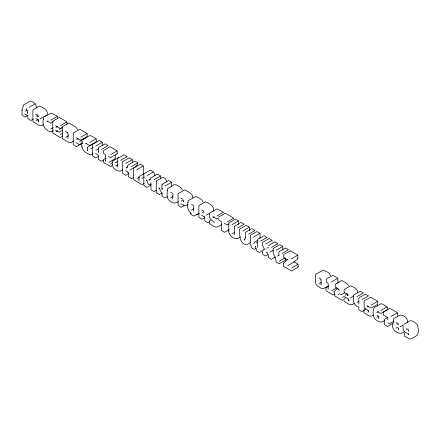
<?xml version="1.0" encoding="UTF-8"?>
<svg xmlns="http://www.w3.org/2000/svg" width="440" height="440" viewBox="0 0 440 440"><rect width="100%" height="100%" fill="white"/><g stroke="black" fill="none" stroke-linecap="round" stroke-linejoin="round"><path stroke-width="0.66" d="M24.678 116.947L22 115.033L22.138 109.241L23.848 104.847M30.586 120.357L27.885 118.701L27.803 115.77L24.712 113.988M43.522 124.482C40.134 128.167 36.438 122.986 33.231 121.88L32.912 121.33L32.912 110.132M50.545 131.879C43.736 129.685 41.833 124.377 43.588 117.612M60.055 137.368L52.806 133.095L52.729 121.572M57.42 118.668L57.42 116.71M73.381 140.888C69.828 144.986 65.637 140.311 62.387 138.628L62.31 127.105M66.93 124.421L66.93 122.199M76.032 146.597L73.238 144.612L73.238 133.413M90.343 154.858C83.864 152.328 80.465 148.665 82.126 141.383L82.126 141.68M87.17 136.142L87.17 133.887M95.458 157.806L92.659 155.826L92.659 144.623M96.267 141.427L96.267 139.133M101.228 161.139L98.505 159.478L98.428 155.161L95.486 153.461M98.428 147.956L98.428 152.196L98.428 151.624M102.333 145.327L102.333 142.637M110.308 166.381L103.615 162.431L103.543 159.852M105.517 160.386L105.517 160.958L105.517 154.704L103.615 153.516L103.543 150.909M112.266 165.303L112.228 161.552M115.236 154.88L115.236 158.67L108.889 162.333M117.183 151.212L117.183 153.5L117.183 153.17M117.414 158.917L117.249 167.085M125.51 175.159L122.716 173.179L122.716 161.975M131.225 178.459L128.519 176.809L128.442 172.948M132.385 162.828L132.385 159.989M141.625 184.465L133.716 179.812L133.639 168.284M138.974 176.996L138.974 180.306L138.974 179.735M143.314 174.268L143.314 166.298M146.531 187.297L143.82 185.367L143.82 174.163M153.709 191.439L150.997 189.788L150.926 182.424M158.978 194.486L156.255 192.544L156.255 181.34L156.255 181.671M160.584 178.563L160.584 176.27M164.736 197.808L162.09 196.191L162.014 193.545M167.123 196.268L167.321 188.925L174.378 184.569L176.781 185.064L179.498 186.632L181.22 188.089L182.391 190.113M171.611 186.302L171.611 182.633M180.879 207.125L178.079 205.145L178.079 193.941M193.578 215.98L190.872 214.33L190.795 212.889C186.714 210.347 187.275 204.424 188.386 200.492L195.762 196.51L200.282 198.632L202.004 200.09L203.176 202.109M201.647 219.115L198.864 217.146L198.864 205.942M207.581 222.541L204.859 220.886L204.781 217.729M221.48 224.472C216.464 229.125 214.566 226.809 209.561 223.597L209.484 221.386M210.667 219.456L209.638 217.707L209.484 214.44L209.484 214.742M224.246 232.166L221.424 230.445L221.348 221.579L218.983 220.215L218.669 219.423M240.416 236.803C236.627 241.291 229.191 236.759 228.806 231.875L228.806 223.229M238.507 224.461L238.507 221.254M246.043 244.75C239.173 243.172 239.624 234.878 239.586 229.449M245.339 232.777L245.339 237.738L245.339 237.424L244.536 240.037M249.359 230.434L249.359 227.502M250.365 242.484L250.365 235.675M257.543 247.638L257.543 239.816M260.024 238.441L260.024 233.679M265.287 255.86L262.614 254.227L262.537 251.851L262.537 252.153M263.093 250.091L264.281 248.936L264.341 249.255L262.636 245.432L262.537 242.704M271.046 259.182L268.367 257.548L268.29 255.31M278.806 263.665L275.979 261.943L275.908 259.215L273.213 253.484L273.114 248.809M278.883 255.206L278.883 252.142M282.772 249.827L282.772 246.813M291.242 270.848L283.531 266.305L283.536 262.95L287.375 259.699M283.789 257.543L283.718 254.931M285.687 258.269L285.687 259.699L285.687 259.364M287.743 265.595L294.091 261.927L297.49 259.138L297.858 258.286L297.858 255.525M298.122 264.622L298.122 266.877L298.122 266.547M403.084 325.661L403.194 329.599L404.641 331.782M408.342 334.224L408.15 334.928M183.255 201.784L183.381 201.284M398.057 324.395L397.92 324.759M392.744 324.066C390.731 330.182 400.142 336.589 404.63 331.326M321.101 284.279L320.898 284.73M378.752 317.933L378.582 318.28M408.342 330.704L408.172 331.04M339.213 290.406L338.685 289.256M203.786 213.158L203.918 212.663M209.534 213.791L210.287 212.691L217.069 208.945L223.174 212.036M37.873 116.919L38.011 116.49M38.533 121.902L38.671 121.473M214.236 223.042L213.774 221.865L211.552 220.226M407.132 322.762C408.694 318.566 403.788 314.82 400.103 315.034L393.756 318.698L393.316 320.018L393.481 322.361M347.837 295.686L347.936 295.389M348.788 300.718L348.887 300.421M137.792 163.301L136.296 166.381L129.949 170.044M126.627 168.124L128.133 165.055M253.677 243.81L254.524 242.171M149.358 180.015L150.662 178.007M67.898 138.501L68.068 133.859L67.144 132.517M213.07 211.437C215.501 206.624 209.237 203.406 205.739 201.971M335.011 290.395L337.59 288.761M172.695 199.166L172.909 194.172L172.128 193.006L170.671 192.324M193.479 211.25L193.694 206.19L192.913 205.024L191.455 204.341M46.788 115.159L47.058 114.917C48.824 110.171 43.065 107.773 39.787 106.161M234.355 234.713L234.575 226.556L234.575 226.886M24.112 104.577L30.465 100.909M28.996 107.393L35.343 103.73M25.355 111.282L27.088 110.281M33.039 109.742L39.386 106.073M25.08 117.035L27.968 115.368M36.207 116.127L37.939 115.126M30.982 120.439L33.292 119.108M36.207 120.725L38.517 119.394M40.062 118.872L46.409 115.209M44.248 116.913L51.101 113.163L52.459 113.531L57.107 116.16M50.947 120.082L57.294 116.413M52.855 121.182L59.202 117.519M50.947 123.052L53.257 121.721M50.947 129.03L53.257 127.694M56.012 127.358L57.745 126.357M60.456 125.571L66.803 121.902M50.947 131.967L53.257 130.636M62.436 126.715L68.783 123.046M60.456 128.475L62.761 127.138M59.268 129.382L62.733 127.386M56.012 131.841L57.745 130.84M59.268 132.116L62.733 130.119M60.456 134.552L62.761 133.216M60.456 137.456L62.761 136.12M65.632 137.395L68.519 135.729M73.364 133.023L79.712 129.355M76.56 139.711L78.293 138.71M80.696 137.258L87.043 133.59M80.696 140.195L87.043 136.526M83.006 139.288L89.854 135.542L91.218 135.905L95.948 138.584M79.508 141.559L85.861 137.896M79.508 144.518L82.396 142.852M76.434 146.68L82.781 143.017M89.793 142.505L96.14 138.842M89.793 145.481L96.14 141.812M87.67 147.015L94.023 143.352M92.785 144.232L99.132 140.569M90.745 148.791L93.055 147.455M95.854 146.009L102.207 142.346M98.555 147.565L104.901 143.902M95.981 150.216L98.868 148.549M90.745 154.941L93.055 153.61M101.629 149.341L107.976 145.673M103.67 150.519L110.017 146.85M95.854 157.894L98.742 156.228M110.71 154.583L117.057 150.92M103.67 159.462L105.974 158.131M101.629 161.227L103.356 160.226M110.71 157.553L117.057 153.89M112.354 161.156L118.701 157.493M117.541 158.527L123.888 154.858M110.71 163.531L112.442 162.531M115.28 162.85L117.585 161.513M120.637 160.314L126.99 156.651M110.71 166.469L112.442 165.468M122.843 161.585L129.19 157.922M115.583 166.122L117.893 164.791M125.912 163.361L132.258 159.698M128.414 164.786L134.761 161.117M122.799 169.565C119.521 173.267 114.609 169.791 112.629 166.645M126.038 167.788L127.771 166.788M131.456 166.562L137.808 162.899M133.766 167.893L140.113 164.23M125.912 175.246L128.799 173.58M136.84 169.67L143.187 166.007M131.626 178.547L133.93 177.21M139.101 176.605L150.293 170.11M136.967 178.58L139.276 177.243M142.027 178.294L144.331 176.963M147.092 175.555L153.439 171.892M150.948 177.782L157.295 174.119M148.825 179.927L149.98 179.262M149.232 180.163L150.387 179.493M142.027 184.547L144.331 183.216M154.11 179.641L160.457 175.972M156.382 180.95L162.729 177.287M149.749 184.85L150.904 184.184M146.933 187.38L150.97 185.048M162.14 184.278L168.487 180.609M154.11 191.527L156.415 190.19M165.138 186.005L171.485 182.341M159.379 194.568L162.267 192.902M165.138 197.89L167.448 196.559M178.206 193.551L184.553 189.888M170.671 197.995L172.975 196.663M178.206 201.553C174.537 205.431 168.267 201.135 167.167 196.994M181.374 200.954L183.106 199.953M181.28 207.213L184.74 205.211M188.128 204.314L185.356 205.766M198.99 205.552L205.337 201.889M191.455 210.078L193.76 208.747M193.98 216.068L197.439 214.066M196.416 214.918L199.304 213.252M202.174 212.454L203.907 211.453M206.333 215.177L209.22 213.51M202.048 219.203L204.936 217.536M212.911 217.553L214.066 216.887M217.019 215.958L223.366 212.295M209.611 220.666L211.343 219.665M207.983 222.629L209.71 221.628M218.796 216.986L225.143 213.318M217.019 218.9L218.752 217.899M227.332 221.914L233.679 218.246M228.932 222.838L235.279 219.17M227.332 224.884L229.059 223.889M232.029 224.626L238.381 220.963M234.696 226.166L241.043 222.503M224.648 232.249L229.268 229.587M237.727 227.915L244.079 224.252M239.712 229.059L246.059 225.396M232.375 233.569L234.68 232.238M242.864 230.879L249.211 227.216M245.465 232.386L251.812 228.718M248.573 234.179L254.92 230.511M250.492 235.285L256.839 231.622M243.92 239.91L245.069 239.245M253.55 237.05L259.897 233.387M246.505 244.893L250.542 242.561M257.664 239.426L264.011 235.763M254.832 241.94L257.714 240.273M256.388 242.836L257.538 242.171M260.651 241.153L266.998 237.485M262.663 242.314L269.011 238.645M254.326 249.403L256.058 248.407M265.721 244.079L272.069 240.411M268.416 245.636L274.764 241.973M259.567 252.379L263.027 250.382M266.778 248.309L268.51 247.308M271.447 247.385L277.794 243.722M273.235 248.419L279.587 244.75M269.83 252.159L273.295 250.157M265.689 255.948L267.999 254.612M276.293 250.184L282.645 246.516M279.01 251.752L285.357 248.083M271.447 259.27L275.484 256.938M277.382 256.196L279.114 255.195M281.991 253.473L288.343 249.81M283.844 254.54L290.191 250.877M279.334 261.212L285.109 257.884M279.207 263.753L285.56 260.084M291.379 258.891L297.732 255.228M291.643 267.993L297.995 264.33M291.643 270.93L297.995 267.267M326.37 279.092L332.717 275.429M318.973 283.618L321.283 282.282M331.419 282.007L337.766 278.344M328.708 285.78L322.927 288.844L321.156 288.305L317.52 286.027L316.245 284.642L315.491 282.629L315.497 275.143L315.92 274.12L323.279 270.132L327.729 272.212L329.423 273.653L330.572 275.66M326.079 287.837L328.389 286.506M335.319 284.262L341.666 280.594M331.546 290.851L336.743 287.854M333.355 292.039L335.088 291.038M333.355 295.009L335.088 294.014M344.256 289.421L350.603 285.752M337.964 294.624L339.691 293.623M344.894 292.655L342.012 294.322L340.334 294.404M345.444 294.602L347.171 293.601M342.54 297.407L345.422 295.741M344.256 298.402L345.989 297.402M342.54 300.311L344.267 299.316M353.793 294.927L360.14 291.258M350.279 297.979L353.743 295.977M356.862 296.698L363.209 293.034M358.93 297.891L365.277 294.228M354.293 303.166C351.054 307.06 347.199 303.111 344.207 301.334L344.13 300.768M357.11 302.363L358.842 301.361M361.988 299.657L368.335 295.993M364.205 300.938L370.552 297.27M367.406 306.966L368.555 306.3M371.322 305.047L377.668 301.378M364.056 309.832L365.789 308.836M361.988 311.542L364.298 310.211M371.322 307.984L377.668 304.32M376.761 312.642L378.493 311.641M380.831 310.536L387.178 306.873M373.511 314.919C370.431 318.373 366.839 314.171 364.007 312.769L363.93 310.222M380.826 313.456L387.173 309.788M383.438 312.043L389.785 308.374M376.937 317.334L378.664 316.333M387.822 317.323L384.934 318.989L384.379 320.947L384.456 324.572L387.277 326.293M384.681 320.111C381.304 324.22 376.778 321.046 374.209 318.125C372.911 314.969 372.471 310.437 374.215 307.533L381.046 303.738L382.454 304.062L386.98 306.614M391.05 316.437L397.397 312.769M393.509 321.541L389.906 323.416L387.805 323.026M387.679 326.375L394.026 322.713M396.385 323.873L398.112 322.872M395.918 328.191L397.645 327.195M403.887 324.379L410.234 320.716C412.968 320.722 415.509 322.718 417.247 324.704C418.545 327.861 418.979 332.387 417.236 335.297L410.889 338.959L409.778 339.031L404.223 335.984L404.151 333.427M400.109 326.75L402.996 325.083M406.384 329.813L408.117 328.812M404.278 333.036L406.01 332.041M46.926 121.083L47.602 121.27M85.668 143.451L86.345 143.632M396.385 322.25L396.66 322.284M318.973 277.943L320.353 278.581L321.101 279.994M376.937 315.458L378.076 315.992M406.527 328.213L406.83 328.257M266.767 252.434L268.131 254.661M408.342 333.85L406.483 333.031M184.003 205.453L180.912 203.726M30.943 101.052L35.096 103.455M59.604 117.601L66.611 121.649M69.185 123.134C71.896 125.18 76.335 126.055 77.522 129.685M80.113 129.442L86.856 133.337M99.534 140.657L102.014 142.087M105.303 143.985L107.784 145.42M110.418 146.938L116.864 150.662M124.289 154.946L126.797 156.393M129.591 158.01L132.072 159.44M135.212 161.255L137.671 162.673M140.514 164.318L142.995 165.748M150.695 170.192L153.269 171.677M157.685 174.229L160.264 175.72M163.13 177.375L165.275 178.695L166.782 181.423M168.889 180.697L171.292 182.083M184.954 189.976C187.847 191.868 193.226 193.407 192.896 197.852M225.544 213.406L233.486 217.993M235.681 219.257L238.189 220.704M241.45 222.591L243.887 223.999M246.461 225.484L249.002 226.947M252.214 228.806L254.727 230.252M257.24 231.704L259.704 233.129M264.418 235.851L266.811 237.232M269.412 238.733L271.876 240.157M275.165 242.055L277.602 243.463M279.989 244.838L282.452 246.263M285.758 248.171L288.151 249.552M290.593 250.96L297.539 254.975M333.118 275.517L337.579 278.086M342.067 280.682L346.621 283.311L348.634 285.456M351.005 285.841C353.54 287.419 358.177 288.772 357.495 292.688M360.542 291.346L363.022 292.776M365.679 294.316L368.148 295.735M370.953 297.358L377.476 301.125M390.187 308.462L397.205 312.516M293.816 261.767L297.803 264.072M35.712 114.015L37.455 115.016M201.68 210.001L203.274 210.925M55.517 125.769L60.055 128.387M65.137 131.357L67.375 132.649M76.065 137.665L80.295 140.107M180.879 198.11L182.694 199.161M212.905 216.673L216.618 218.812M338.899 289.377L335.269 287.194L335.192 284.652M347.38 294.311L344.207 292.386L344.13 289.812M366.905 305.58L370.92 307.895M377.427 311.641L380.424 313.368M26.026 108.812L26.686 109.192M47.344 121.116L50.545 122.969M86.086 143.484L89.392 145.393M108.389 156.365L110.308 157.471M224.279 223.273L226.93 224.802M284.031 257.769L287.656 259.859M35.712 118.443L38.11 119.829M55.517 130.097L58.867 132.033M345.631 297.594L348.332 299.156M368.236 310.662L364.155 308.22L364.078 301.329M125.543 170.698L127.974 172.101M266.673 252.313L267.163 252.599M149.287 184.707L148.121 183.942L146.564 179.905L147.059 181.038M76.065 142.67L79.112 144.43M201.68 215.21L204.226 216.684M255.216 246.494L255.635 246.736M253.941 249.31L251.515 247.786L250.393 243.48M259.199 252.34L256.724 250.828L255.431 246.615M332.954 294.927L326.029 290.84L325.952 288.228M342.139 300.229L334.714 295.856L334.637 292.38M361.587 311.459L358.881 309.81L358.804 307.027C353.232 305.695 352.77 300.064 353.667 295.317M203.995 216.546L204.325 216.794M348.117 299.03L348.887 300.207M368.027 310.541L368.632 311.509M127.771 171.98L128.442 173.184M26.483 109.076L26.758 109.351M347.495 294.426L347.936 295.377M377.394 305.75L377.718 306.196M159.506 188.595L159.011 187.803L162.014 193.727M398.063 327.888L398.425 328.752M153.769 172.354L155.084 175.852M35.64 104.175L36.724 108.053M38.483 120.263L38.671 121.055M26.945 109.791L27.742 113.234L27.654 112.607M37.824 115.462L38.011 116.259M272.195 241.835L272.212 242.264M408.342 329.709L408.342 331.012M408.342 333.79L408.342 334.521M398.425 328.499L398.425 329.714M398.057 323.653L398.057 324.698M397.524 313.066L397.524 316.976M387.849 319.737L387.849 317.708L383.389 315.04L383.312 312.433M387.299 307.159L387.299 309.402M378.752 316.938L378.752 318.247M377.795 301.675L377.795 303.93M368.632 311.278L368.632 312.284M358.804 298.282L358.804 304.062M348.887 299.965L348.887 300.757M347.936 295.136L347.936 295.724M337.893 278.636L337.893 283.355M328.119 289.443L328.119 283.223L326.32 282.095L326.243 279.483M321.101 279.73L321.101 284.587M297.858 257.972L297.858 258.286M283.454 263.472L283.454 263.78M228.806 231.6L228.806 231.875M190.795 212.834L190.795 214.005M187.907 202.219L187.907 202.516M183.381 200.387L183.381 201.581M167.123 190.223L167.123 190.52M162.014 184.998L162.014 184.668L162.014 189.316L162.014 188.271M112.228 164.296L112.228 164.571M87.543 147.736L87.543 147.406L87.543 150.618L87.543 150.046M82.126 146.663L82.126 146.938M43.367 119.026L43.367 119.323M43.367 124.289L43.367 124.564M38.671 120.813L38.671 121.797M38.011 116.017L38.011 116.82M22 110.325L22 110.633"/></g></svg>
